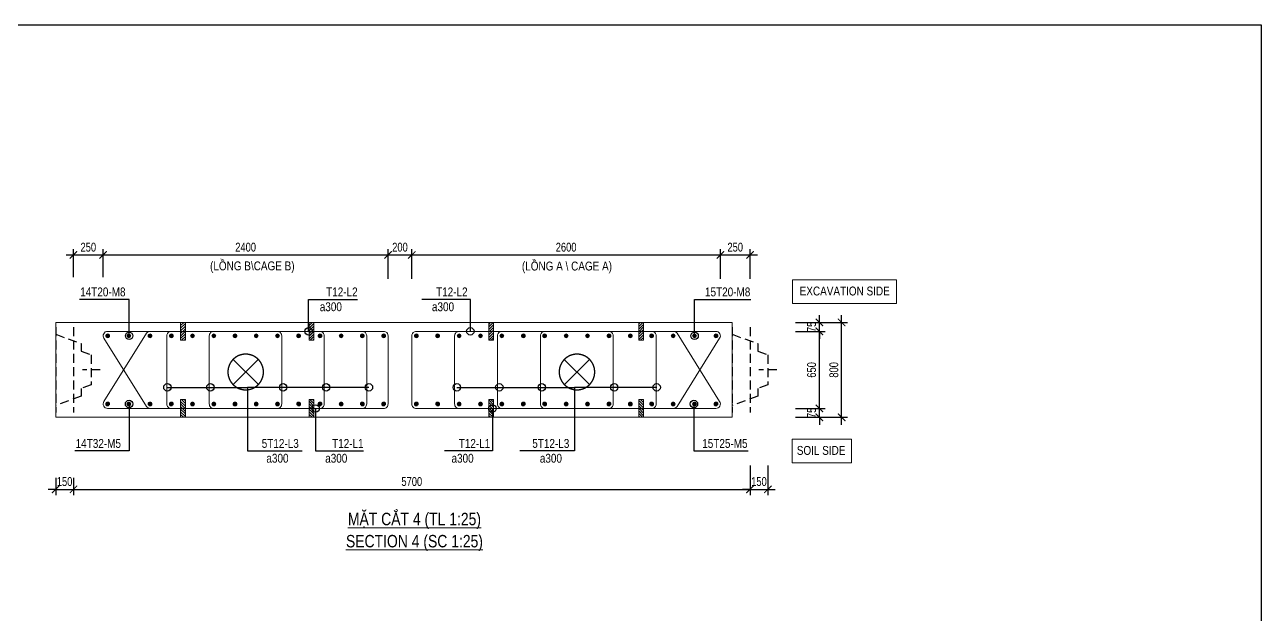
# Model space of a CAD drawing. Header units: millimetres. Extents: x 2746337 to 7547699, y -363432 to 15720.
# Drawn here: x 3696477 to 3738146, y -10759 to 9128 of the extents above; entities that cross this region are included whole.
import ezdxf
from ezdxf.enums import TextEntityAlignment as Align

# ---------------------------------------------------------------- set-up
doc = ezdxf.new("R2010")
doc.units = ezdxf.units.MM
doc.header["$LTSCALE"] = 1200
doc.header["$PDMODE"] = 3
doc.linetypes.add('CENTER', pattern=[2, 1.25, -0.25, 0.25, -0.25])
doc.linetypes.add('HIDDEN', pattern=[0.375, 0.25, -0.125])
for name, color, linetype, lineweight in [('5', 5, 'Continuous', 13), ('BOUND', 3, 'Continuous', 20), ('CWS', 8, 'HIDDEN', 9), ('ENOTE', 2, 'Continuous', 15), ('GRID', 74, 'CENTER', 15), ('K-THUOC', 1, 'Continuous', 18), ('LEADER', 8, 'Continuous', 9), ('MCT', 6, 'Continuous', 20), ('TEXTEN', 3, 'Continuous', 13), ('TEXTMA', 2, 'Continuous', 13), ('TEXTVN', 2, 'Continuous', 20), ('TIE', 4, 'Continuous', 13)]:
    doc.layers.add(name, color=color, linetype=linetype, lineweight=lineweight)
doc.layers.add('CDC.04.HIDDEN', color=8, linetype='HIDDEN')
doc.layers.add('MIE', color=5, linetype='HIDDEN')
doc.styles.add('DB_Arial', font='arial.ttf', dxfattribs={"width": 0.8})
doc.styles.add('SMTEXT', font='arial.ttf', dxfattribs={"width": 0.75})
doc.dimstyles.new('BSV25', dxfattribs={"dimtxt": 300, "dimasz": 250, "dimexe": 200, "dimexo": 0, "dimgap": 108, "dimtad": 1, "dimdec": 0, "dimlfac": 0.25, "dimdsep": 46, "dimtxsty": 'SMTEXT', "dimblk": 'ARCHTICK', "dimcen": 100, "dimdle": 250, "dimclrd": 256, "dimclre": 256, "dimclrt": 2, "dimadec": 0, "dimazin": 0, "dimtfac": 1, "dimtdec": 0, "dimtix": 1, "dimtmove": 2, "dimatfit": 3, "dimfxl": 800, "dimfxlon": 1, "dimtolj": 1, "dimtzin": 0, "dimarcsym": 0})

# ---------------------------------------------------------------- blocks, each defined once
blk = doc.blocks.new('cws800')
at = {"layer": 'CDC.04.HIDDEN'}
for p, q in [((-600, 1440), (-600, -1440)), ((0, 1440), (0, -1440))]:
    blk.add_line(p, q, dxfattribs=at)
for points in [[(0, 1200), (-860, 888), (-860, 627), (-1200, 507), (-1200, -507), (-860, -627), (-860, -888), (0, -1200)], [(-1500, 0), (-900, 0)]]:
    blk.add_lwpolyline(points, dxfattribs=at)
blk = doc.blocks.new('mct1')
at = {"lineweight": 9}
h = blk.add_hatch(color=256, dxfattribs=at)
h.dxf.hatch_style = 1
h.paths.add_polyline_path([(-16, 0, 1), (16, 0, 1)])
blk.add_circle((0, 0), 16, dxfattribs=at)
blk = doc.blocks.new('_ArchTick')
at = {"color": 0, "linetype": 'ByBlock', "const_width": 0.15}
blk.add_lwpolyline([(-0.5, -0.5), (0.5, 0.5)], dxfattribs=at)
blk = doc.blocks.new('*D2613')
at = {"layer": 'Defpoints', "color": 0, "transparency": 16777216}
for p in [(3720320, -915), (3724005, -915), (3720320, -4115)]:
    blk.add_point(p, dxfattribs=at)
at = {"layer": 'K-THUOC', "lineweight": -2, "transparency": 16777216}
for p, q in [((3724005, -4365), (3724005, -665)), ((3723205, -915), (3724205, -915)), ((3723205, -4115), (3724205, -4115))]:
    blk.add_line(p, q, dxfattribs=at)
at = {"layer": 'K-THUOC', "lineweight": -2, "transparency": 16777216, "xscale": 250, "yscale": 250, "zscale": 250}
for p, rotation in [((3724005, -915), 90), ((3724005, -4115), 270)]:
    blk.add_blockref('_ArchTick', p, dxfattribs=dict(at, rotation=rotation))
at = {"layer": 'K-THUOC', "color": 2, "transparency": 16777216, "insert": (3723744, -2515), "char_height": 300, "attachment_point": 5, "rotation": 90, "style": 'SMTEXT'}
blk.add_mtext('\\A1;800', dxfattribs=at)
blk = doc.blocks.new('*D2614')
at = {"layer": 'Defpoints', "color": 0, "transparency": 16777216}
for p in [(3720320, -3815), (3720320, -4115), (3723255, -3815)]:
    blk.add_point(p, dxfattribs=at)
at = {"layer": 'K-THUOC', "lineweight": -2, "transparency": 16777216}
for p, q in [((3723255, -3815), (3723255, -3565)), ((3722455, -3815), (3723455, -3815)), ((3722455, -4115), (3723455, -4115)), ((3723255, -4115), (3723255, -3815)), ((3723255, -4115), (3723255, -4365))]:
    blk.add_line(p, q, dxfattribs=at)
at = {"layer": 'K-THUOC', "lineweight": -2, "transparency": 16777216, "xscale": 250, "yscale": 250, "zscale": 250}
for p, rotation in [((3723255, -3815), 270), ((3723255, -4115), 90)]:
    blk.add_blockref('_ArchTick', p, dxfattribs=dict(at, rotation=rotation))
at = {"layer": 'K-THUOC', "color": 2, "transparency": 16777216, "insert": (3722994, -3965), "char_height": 300, "attachment_point": 5, "rotation": 90, "style": 'SMTEXT'}
blk.add_mtext('\\A1;75', dxfattribs=at)
blk = doc.blocks.new('*D2615')
at = {"layer": 'Defpoints', "color": 0, "transparency": 16777216}
for p in [(3720320, -1215), (3723255, -1215), (3720320, -3815)]:
    blk.add_point(p, dxfattribs=at)
at = {"layer": 'K-THUOC', "lineweight": -2, "transparency": 16777216}
for p, q in [((3722455, -1215), (3723455, -1215)), ((3723255, -4065), (3723255, -965)), ((3722455, -3815), (3723455, -3815))]:
    blk.add_line(p, q, dxfattribs=at)
at = {"layer": 'K-THUOC', "lineweight": -2, "transparency": 16777216, "xscale": 250, "yscale": 250, "zscale": 250}
for p, rotation in [((3723255, -1215), 90), ((3723255, -3815), 270)]:
    blk.add_blockref('_ArchTick', p, dxfattribs=dict(at, rotation=rotation))
at = {"layer": 'K-THUOC', "color": 2, "transparency": 16777216, "insert": (3722994, -2515), "char_height": 300, "attachment_point": 5, "rotation": 90, "style": 'SMTEXT'}
blk.add_mtext('\\A1;650', dxfattribs=at)
blk = doc.blocks.new('*D2616')
at = {"layer": 'Defpoints', "color": 0, "transparency": 16777216}
for p in [(3720320, -915), (3720320, -1215), (3723255, -915)]:
    blk.add_point(p, dxfattribs=at)
at = {"layer": 'K-THUOC', "lineweight": -2, "transparency": 16777216}
for p, q in [((3723255, -915), (3723255, -665)), ((3722455, -915), (3723455, -915)), ((3722455, -1215), (3723455, -1215)), ((3723255, -1215), (3723255, -915)), ((3723255, -1215), (3723255, -1465))]:
    blk.add_line(p, q, dxfattribs=at)
at = {"layer": 'K-THUOC', "lineweight": -2, "transparency": 16777216, "xscale": 250, "yscale": 250, "zscale": 250}
for p, rotation in [((3723255, -915), 270), ((3723255, -1215), 90)]:
    blk.add_blockref('_ArchTick', p, dxfattribs=dict(at, rotation=rotation))
at = {"layer": 'K-THUOC', "color": 2, "transparency": 16777216, "insert": (3722994, -1065), "char_height": 300, "attachment_point": 5, "rotation": 90, "style": 'SMTEXT'}
blk.add_mtext('\\A1;75', dxfattribs=at)
blk = doc.blocks.new('sp')
at = {"layer": '5', "lineweight": 20}
h = blk.add_hatch(dxfattribs=at)
h.set_pattern_fill('ANSI31', color=256, scale=500)
h.set_pattern_definition([(45, (0, 0), (-44.194, 44.194), [])])
h.paths.add_polyline_path([(80, 300), (-80, 300), (-80, -300), (80, -300)])
blk.add_lwpolyline([(-80, -300), (80, -300), (80, 300), (-80, 300)], close=True, dxfattribs=at)
blk = doc.blocks.new('tremie')
at = {"layer": 'MIE', "color": 74, "ltscale": 1000}
for p, q in [((424, -424), (-424, 424)), ((424, 424), (-424, -424))]:
    blk.add_line(p, q, dxfattribs=at)
at = {"layer": 'MIE', "ltscale": 500}
blk.add_circle((0, 0), 600, dxfattribs=at)
blk = doc.blocks.new('*D2617')
at = {"layer": 'Defpoints', "color": 0, "transparency": 16777216}
for p in [(3697520, -6160), (3698120, -6160), (3698120, -6544)]:
    blk.add_point(p, dxfattribs=at)
at = {"layer": 'K-THUOC', "lineweight": -2, "transparency": 16777216}
for p, q in [((3697520, -6160), (3697520, -6744)), ((3698120, -6160), (3698120, -6744)), ((3697520, -6544), (3697270, -6544)), ((3697520, -6544), (3698120, -6544)), ((3698120, -6544), (3698370, -6544))]:
    blk.add_line(p, q, dxfattribs=at)
at = {"layer": 'K-THUOC', "lineweight": -2, "transparency": 16777216, "xscale": 250, "yscale": 250, "zscale": 250}
blk.add_blockref('_ArchTick', (3697520, -6544), dxfattribs=at)
at = {"layer": 'K-THUOC', "lineweight": -2, "transparency": 16777216, "xscale": 250, "yscale": 250, "zscale": 250, "rotation": 180}
blk.add_blockref('_ArchTick', (3698120, -6544), dxfattribs=at)
at = {"layer": 'K-THUOC', "color": 2, "transparency": 16777216, "insert": (3697820, -6283), "char_height": 300, "attachment_point": 5, "style": 'SMTEXT'}
blk.add_mtext('\\A1;150', dxfattribs=at)
blk = doc.blocks.new('*D2618')
at = {"layer": 'Defpoints', "color": 0, "transparency": 16777216}
for p in [(3699120, 1362), (3698120, 612), (3699120, 612)]:
    blk.add_point(p, dxfattribs=at)
at = {"layer": 'K-THUOC', "lineweight": -2, "transparency": 16777216}
for p, q in [((3697870, 1362), (3699370, 1362)), ((3698120, 612), (3698120, 1562)), ((3699120, 612), (3699120, 1562))]:
    blk.add_line(p, q, dxfattribs=at)
at = {"layer": 'K-THUOC', "lineweight": -2, "transparency": 16777216, "xscale": 250, "yscale": 250, "zscale": 250, "rotation": 180}
blk.add_blockref('_ArchTick', (3698120, 1362), dxfattribs=at)
at = {"layer": 'K-THUOC', "lineweight": -2, "transparency": 16777216, "xscale": 250, "yscale": 250, "zscale": 250}
blk.add_blockref('_ArchTick', (3699120, 1362), dxfattribs=at)
at = {"layer": 'K-THUOC', "color": 2, "transparency": 16777216, "insert": (3698620, 1623), "char_height": 300, "attachment_point": 5, "style": 'SMTEXT'}
blk.add_mtext('\\A1;250', dxfattribs=at)
blk = doc.blocks.new('*D2619')
at = {"layer": 'Defpoints', "color": 0, "transparency": 16777216}
for p in [(3708722, 1362), (3699120, 612), (3708722, -1365)]:
    blk.add_point(p, dxfattribs=at)
at = {"layer": 'K-THUOC', "lineweight": -2, "transparency": 16777216}
for p, q in [((3698870, 1362), (3708972, 1362)), ((3699120, 612), (3699120, 1562)), ((3708722, 562), (3708722, 1562))]:
    blk.add_line(p, q, dxfattribs=at)
at = {"layer": 'K-THUOC', "lineweight": -2, "transparency": 16777216, "xscale": 250, "yscale": 250, "zscale": 250, "rotation": 180}
blk.add_blockref('_ArchTick', (3699120, 1362), dxfattribs=at)
at = {"layer": 'K-THUOC', "lineweight": -2, "transparency": 16777216, "xscale": 250, "yscale": 250, "zscale": 250}
blk.add_blockref('_ArchTick', (3708722, 1362), dxfattribs=at)
at = {"layer": 'K-THUOC', "color": 2, "transparency": 16777216, "insert": (3703921, 1623), "char_height": 300, "attachment_point": 5, "style": 'SMTEXT'}
blk.add_mtext('\\A1;2400', dxfattribs=at)
blk = doc.blocks.new('*D2620')
at = {"layer": 'Defpoints', "color": 0, "transparency": 16777216}
for p in [(3709522, 1362), (3708722, -1365), (3709522, -1365)]:
    blk.add_point(p, dxfattribs=at)
at = {"layer": 'K-THUOC', "lineweight": -2, "transparency": 16777216}
for p, q in [((3708472, 1362), (3709772, 1362)), ((3708722, 562), (3708722, 1562)), ((3709522, 562), (3709522, 1562))]:
    blk.add_line(p, q, dxfattribs=at)
at = {"layer": 'K-THUOC', "lineweight": -2, "transparency": 16777216, "xscale": 250, "yscale": 250, "zscale": 250, "rotation": 180}
blk.add_blockref('_ArchTick', (3708722, 1362), dxfattribs=at)
at = {"layer": 'K-THUOC', "lineweight": -2, "transparency": 16777216, "xscale": 250, "yscale": 250, "zscale": 250}
blk.add_blockref('_ArchTick', (3709522, 1362), dxfattribs=at)
at = {"layer": 'K-THUOC', "color": 2, "transparency": 16777216, "insert": (3709122, 1623), "char_height": 300, "attachment_point": 5, "style": 'SMTEXT'}
blk.add_mtext('\\A1;200', dxfattribs=at)
blk = doc.blocks.new('*D2621')
at = {"layer": 'Defpoints', "color": 0, "transparency": 16777216}
for p in [(3719920, 1362), (3709522, -1365), (3719920, -1365)]:
    blk.add_point(p, dxfattribs=at)
at = {"layer": 'K-THUOC', "lineweight": -2, "transparency": 16777216}
for p, q in [((3709272, 1362), (3720170, 1362)), ((3709522, 562), (3709522, 1562)), ((3719920, 562), (3719920, 1562))]:
    blk.add_line(p, q, dxfattribs=at)
at = {"layer": 'K-THUOC', "lineweight": -2, "transparency": 16777216, "xscale": 250, "yscale": 250, "zscale": 250, "rotation": 180}
blk.add_blockref('_ArchTick', (3709522, 1362), dxfattribs=at)
at = {"layer": 'K-THUOC', "lineweight": -2, "transparency": 16777216, "xscale": 250, "yscale": 250, "zscale": 250}
blk.add_blockref('_ArchTick', (3719920, 1362), dxfattribs=at)
at = {"layer": 'K-THUOC', "color": 2, "transparency": 16777216, "insert": (3714721, 1623), "char_height": 300, "attachment_point": 5, "style": 'SMTEXT'}
blk.add_mtext('\\A1;2600', dxfattribs=at)
blk = doc.blocks.new('*D2622')
at = {"layer": 'Defpoints', "color": 0, "transparency": 16777216}
for p in [(3720920, 1362), (3720920, -1075), (3719920, -1365)]:
    blk.add_point(p, dxfattribs=at)
at = {"layer": 'K-THUOC', "lineweight": -2, "transparency": 16777216}
for p, q in [((3719670, 1362), (3721170, 1362)), ((3719920, 562), (3719920, 1562)), ((3720920, 562), (3720920, 1562))]:
    blk.add_line(p, q, dxfattribs=at)
at = {"layer": 'K-THUOC', "lineweight": -2, "transparency": 16777216, "xscale": 250, "yscale": 250, "zscale": 250, "rotation": 180}
blk.add_blockref('_ArchTick', (3719920, 1362), dxfattribs=at)
at = {"layer": 'K-THUOC', "lineweight": -2, "transparency": 16777216, "xscale": 250, "yscale": 250, "zscale": 250}
blk.add_blockref('_ArchTick', (3720920, 1362), dxfattribs=at)
at = {"layer": 'K-THUOC', "color": 2, "transparency": 16777216, "insert": (3720420, 1623), "char_height": 300, "attachment_point": 5, "style": 'SMTEXT'}
blk.add_mtext('\\A1;250', dxfattribs=at)
blk = doc.blocks.new('*D2623')
at = {"layer": 'Defpoints', "color": 0, "transparency": 16777216}
for p in [(3720920, -3956), (3698120, -6160), (3720920, -6544)]:
    blk.add_point(p, dxfattribs=at)
at = {"layer": 'K-THUOC', "lineweight": -2, "transparency": 16777216}
for p, q in [((3720920, -5744), (3720920, -6744)), ((3698120, -6160), (3698120, -6744)), ((3697870, -6544), (3721170, -6544))]:
    blk.add_line(p, q, dxfattribs=at)
at = {"layer": 'K-THUOC', "lineweight": -2, "transparency": 16777216, "xscale": 250, "yscale": 250, "zscale": 250, "rotation": 180}
blk.add_blockref('_ArchTick', (3698120, -6544), dxfattribs=at)
at = {"layer": 'K-THUOC', "lineweight": -2, "transparency": 16777216, "xscale": 250, "yscale": 250, "zscale": 250}
blk.add_blockref('_ArchTick', (3720920, -6544), dxfattribs=at)
at = {"layer": 'K-THUOC', "color": 2, "transparency": 16777216, "insert": (3709520, -6283), "char_height": 300, "attachment_point": 5, "style": 'SMTEXT'}
blk.add_mtext('\\A1;5700', dxfattribs=at)
blk = doc.blocks.new('*D2624')
at = {"layer": 'Defpoints', "color": 0, "transparency": 16777216}
for p in [(3721520, -3022), (3720920, -3956), (3721520, -6544)]:
    blk.add_point(p, dxfattribs=at)
at = {"layer": 'K-THUOC', "lineweight": -2, "transparency": 16777216}
for p, q in [((3720920, -5744), (3720920, -6744)), ((3721520, -5744), (3721520, -6744)), ((3720920, -6544), (3720670, -6544)), ((3720920, -6544), (3721520, -6544)), ((3721520, -6544), (3721770, -6544))]:
    blk.add_line(p, q, dxfattribs=at)
at = {"layer": 'K-THUOC', "lineweight": -2, "transparency": 16777216, "xscale": 250, "yscale": 250, "zscale": 250}
blk.add_blockref('_ArchTick', (3720920, -6544), dxfattribs=at)
at = {"layer": 'K-THUOC', "lineweight": -2, "transparency": 16777216, "xscale": 250, "yscale": 250, "zscale": 250, "rotation": 180}
blk.add_blockref('_ArchTick', (3721520, -6544), dxfattribs=at)
at = {"layer": 'K-THUOC', "color": 2, "transparency": 16777216, "insert": (3721220, -6283), "char_height": 300, "attachment_point": 5, "style": 'SMTEXT'}
blk.add_mtext('\\A1;150', dxfattribs=at)

msp = doc.modelspace()

# ---------------------------------------------------------------- linework, layer by layer
msp.add_lwpolyline([(3576955, 9128.3), (3738146.4, 9128.3), (3738146.4, -68024), (3576955, -68024)], close=True)
at = {"layer": 'BOUND'}
msp.add_lwpolyline([(3720320.3, -915.3), (3697520.3, -915.3), (3697520.3, -4115.3), (3720320.3, -4115.3)], close=True, dxfattribs=at)
at = {"layer": 'ENOTE'}
for points in [[(3722352.3, 527.2), (3725852.3, 527.2), (3725852.3, -272.8), (3722352.3, -272.8)], [(3722341.7, -4849.3), (3724341.7, -4849.3), (3724341.7, -5649.3), (3722341.7, -5649.3)]]:
    msp.add_lwpolyline(points, close=True, dxfattribs=at)
at = {"layer": 'TIE'}
for points in [[(3700703.5, -3815.3, -0.2467092), (3700580, -3750.4), (3699146.7, -1450.4, -0.6042234), (3699270.3, -1215.3), (3708571.5, -1215.3, -0.4142136), (3708721.5, -1365.3), (3708721.5, -3665.3, -0.4142136), (3708571.5, -3815.3), (3699270.3, -3815.3, -0.6042234), (3699146.7, -3580.2), (3700580, -1280.2, -0.2467092), (3700703.5, -1215.3)], [(3701416.7, -3815.3, -0.4142136), (3701266.7, -3665.3), (3701266.7, -1365.3, -0.4142136), (3701416.7, -1215.3)], [(3702847.7, -3815.3, -0.4142136), (3702697.7, -3665.3), (3702697.7, -1365.3, -0.4142136), (3702847.7, -1215.3)], [(3704537.9, -3815.3), (3704987.9, -3815.3, 0.4142136), (3705137.9, -3665.3), (3705137.9, -1365.3, 0.4142136), (3704987.9, -1215.3), (3704537.9, -1215.3)], [(3705968.9, -3815.3), (3706418.9, -3815.3, 0.4142136), (3706568.9, -3665.3), (3706568.9, -1365.3, 0.4142136), (3706418.9, -1215.3), (3705968.9, -1215.3)], [(3707399.9, -3815.3), (3707849.9, -3815.3, 0.4142136), (3707999.9, -3665.3), (3707999.9, -1365.3, 0.4142136), (3707849.9, -1215.3), (3707399.9, -1215.3)], [(3718336.7, -1215.3, -0.2467092), (3718460.3, -1280.2), (3719893.8, -3580.2, -0.6042234), (3719770.3, -3815.3), (3709671.5, -3815.3, -0.4142136), (3709521.5, -3665.3), (3709521.5, -1365.3, -0.4142136), (3709671.5, -1215.3), (3719770.3, -1215.3, -0.6042234), (3719893.8, -1450.4), (3718460.3, -3750.4, -0.2467092), (3718336.7, -3815.3)], [(3711114.2, -3815.3, -0.4142136), (3710964.2, -3665.3), (3710964.2, -1365.3, -0.4142136), (3711114.2, -1215.3)], [(3712556.9, -3815.3, -0.4142136), (3712406.9, -3665.3), (3712406.9, -1365.3, -0.4142136), (3712556.9, -1215.3)], [(3714006.7, -3815.3, -0.4142136), (3713856.7, -3665.3), (3713856.7, -1365.3, -0.4142136), (3714006.7, -1215.3)], [(3715706.5, -3815.3), (3716156.5, -3815.3, 0.4142136), (3716306.5, -3665.3), (3716306.5, -1365.3, 0.4142136), (3716156.5, -1215.3), (3715706.5, -1215.3)], [(3717156.2, -3815.3), (3717606.2, -3815.3, 0.4142136), (3717756.2, -3665.3), (3717756.2, -1365.3, 0.4142136), (3717606.2, -1215.3), (3717156.2, -1215.3)]]:
    msp.add_lwpolyline(points, format="xyb", dxfattribs=at)

# ---------------------------------------------------------------- block references
at = {"layer": 'CWS', "xscale": -1}
for p in [(3697520.3, -2515.3), (3720320.3, -2515.3)]:
    msp.add_blockref('cws800', p, dxfattribs=at)
at = {"layer": 'ENOTE'}
for p in [(3701810.4, -1215.3), (3706138.1, -1215.3), (3712192.2, -1215.3), (3717247.6, -1215.3)]:
    msp.add_blockref('sp', p, dxfattribs=at)
at = {"layer": 'ENOTE', "xscale": -1, "rotation": 180}
for p in [(3701810.4, -3815.3), (3706138.1, -3815.3), (3712192.2, -3815.3), (3717247.6, -3815.3)]:
    msp.add_blockref('sp', p, dxfattribs=at)
at = {"layer": 'GRID', "xscale": -1, "rotation": 90.3275938441337}
for p in [(3703922.8, -2586.2), (3715086.4, -2586.2)]:
    msp.add_blockref('tremie', p, dxfattribs=at)
at = {"layer": 'MCT', "yscale": 4, "zscale": 4, "rotation": 180}
for p, xscale in [((3699270.3, -1365.3), -4), ((3699985.7, -1365.3), 4), ((3700701.2, -1365.3), 4), ((3701416.7, -1365.3), 4), ((3702132.2, -1365.3), 4), ((3702847.7, -1365.3), 4), ((3703563.2, -1365.3), 4), ((3704278.6, -1365.3), 4), ((3704994.1, -1365.3), 4), ((3705709.6, -1365.3), 4), ((3706425.1, -1365.3), 4), ((3707140.6, -1365.3), 4), ((3707856, -1365.3), 4), ((3708571.5, -1365.3), 4), ((3709671.5, -1365.3), 4), ((3710392.9, -1365.3), 4), ((3711114.2, -1365.3), 4), ((3711835.5, -1365.3), 4), ((3712556.9, -1365.3), 4), ((3713278.2, -1365.3), 4), ((3713999.6, -1365.3), 4), ((3714720.9, -1365.3), 4), ((3715442.2, -1365.3), 4), ((3716163.6, -1365.3), 4), ((3716884.9, -1365.3), 4), ((3717606.2, -1365.3), 4), ((3718327.6, -1365.3), 4), ((3719048.9, -1365.3), 4), ((3719770.3, -1365.3), 4), ((3699270.3, -3665.3), -4), ((3699985.7, -3665.3), 4), ((3700701.2, -3665.3), 4), ((3701416.7, -3665.3), 4), ((3702132.2, -3665.3), 4), ((3702847.7, -3665.3), 4), ((3703563.2, -3665.3), 4), ((3704278.6, -3665.3), 4), ((3704994.1, -3665.3), 4), ((3705709.6, -3665.3), 4), ((3706425.1, -3665.3), 4), ((3707140.6, -3665.3), 4), ((3707856, -3665.3), 4), ((3708571.5, -3665.3), 4), ((3709671.5, -3665.3), 4), ((3710392.9, -3665.3), 4), ((3711114.2, -3665.3), 4), ((3711835.5, -3665.3), 4), ((3712556.9, -3665.3), 4), ((3713278.2, -3665.3), 4), ((3713999.6, -3665.3), 4), ((3714720.9, -3665.3), 4), ((3715442.2, -3665.3), 4), ((3716163.6, -3665.3), 4), ((3716884.9, -3665.3), 4), ((3717606.2, -3665.3), 4), ((3718327.6, -3665.3), 4), ((3719048.9, -3665.3), 4), ((3719770.3, -3665.3), 4)]:
    msp.add_blockref('mct1', p, dxfattribs=dict(at, xscale=xscale))

# ---------------------------------------------------------------- texts
at = {"layer": 'TEXTEN', "style": 'DB_Arial', "width": 0.8}
for s, p in [('T12-L2', (3707695.3, -35.3)), ('T12-L2', (3711400.1, -35.3)), ('5T12-L3', (3705712.3, -5145.3)), ('T12-L1', (3707896.7, -5145.3)), ('T12-L1', (3712163.8, -5145.3)), ('5T12-L3', (3714829.6, -5145.3)), ('a300', (3705366.9, -5645.3)), ('a300', (3714580.8, -5645.3))]:
    msp.add_text(s, height=300, dxfattribs=at).set_placement(p, align=Align.RIGHT)
for p in [(3706419.7, -535.3), (3710200.1, -535.3), (3706602.2, -5645.3), (3710858.8, -5645.3)]:
    msp.add_text('a300', height=300, dxfattribs=at).set_placement(p)
at = {"layer": 'TEXTMA', "style": 'DB_Arial', "width": 0.8}
for s, p in [('14T20-M8', (3698345.9, -35.3)), ('15T20-M8', (3719401, -35.3)), ('14T32-M5', (3698192.5, -5145.3)), ('15T25-M5', (3719307.9, -5145.3))]:
    msp.add_text(s, height=300, dxfattribs=at).set_placement(p)
at = {"layer": 'TEXTVN', "style": 'DB_Arial', "width": 0.8}
for s, p in [('(LỒNG B\\CAGE B)', (3702721.8, 843.2)), ('(LỒNG A \\ CAGE A)', (3713231.4, 837.7))]:
    msp.add_text(s, height=300, rotation=360, dxfattribs=at).set_placement(p)
msp.add_text('EXCAVATION SIDE', height=300, dxfattribs=at).set_placement((3722591.5, -4.4))
msp.add_text('SOIL SIDE', height=300, dxfattribs=at).set_placement((3724133.8, -5381), align=Align.RIGHT)
for s, p in [('%%UMẶT CẮT 4 (TL 1:25)', (3709610.3, -7544)), ('%%USECTION 4 (SC 1:25)', (3709610.3, -8344))]:
    msp.add_text(s, height=420, rotation=360, dxfattribs=at).set_placement(p, align=Align.MIDDLE)

# ---------------------------------------------------------------- dimensions: what is measured, and where the dimension line sits
at = {"layer": 'K-THUOC'}
for base, p1, p2, picture, middle in [((3699120.3, 1361.9), (3698120.3, 611.9), (3699120.3, 611.9), '*D2618', (3698620.3, 1623.1)), ((3708721.5, 1361.9), (3699120.3, 611.9), (3708721.5, -1365.3), '*D2619', (3703920.9, 1623.1)), ((3709521.5, 1361.9), (3708721.5, -1365.3), (3709521.5, -1365.3), '*D2620', (3709121.5, 1623.1)), ((3719920.3, 1361.9), (3709521.5, -1365.3), (3719920.3, -1365.3), '*D2621', (3714720.9, 1623.1)), ((3720920.3, 1361.9), (3719920.3, -1365.3), (3720920.3, -1075.1), '*D2622', (3720420.3, 1623.1)), ((3721520.3, -6544), (3720920.3, -3955.5), (3721520.3, -3022.5), '*D2624', (3721220.3, -6282.8)), ((3720920.3, -6544), (3698120.3, -6160.2), (3720920.3, -3955.5), '*D2623', (3709520.3, -6282.8)), ((3698120.3, -6544), (3697520.3, -6160.2), (3698120.3, -6160.2), '*D2617', (3697820.3, -6282.8))]:
    dim = msp.add_linear_dim(base=base, p1=p1, p2=p2, dimstyle='BSV25', dxfattribs=at)
    dim.commit()
    dim.dimension.update_dxf_attribs({"geometry": picture, "text_midpoint": middle})
for base, p1, p2, picture, middle in [((3724004.7, -915.3), (3720320.3, -4115.3), (3720320.3, -915.3), '*D2613', (3723743.5, -2515.3)), ((3723254.7, -915.3), (3720320.3, -1215.3), (3720320.3, -915.3), '*D2616', (3722994.1, -1065.3)), ((3723254.7, -1215.3), (3720320.3, -3815.3), (3720320.3, -1215.3), '*D2615', (3722993.5, -2515.3)), ((3723254.7, -3815.3), (3720320.3, -4115.3), (3720320.3, -3815.3), '*D2614', (3722994.1, -3965.3))]:
    dim = msp.add_linear_dim(base=base, p1=p1, p2=p2, angle=90, dimstyle='BSV25', dxfattribs=at)
    dim.commit()
    dim.dimension.update_dxf_attribs({"geometry": picture, "text_midpoint": middle})

# ---------------------------------------------------------------- leaders
at = {"layer": 'LEADER'}
for points in [[(3699996.1, -1365.3), (3699996.1, -135.3), (3698327.2, -135.3)], [(3706043.8, -1215.3), (3706043.8, -135.3), (3707695.3, -135.3)], [(3711493.4, -1215.3), (3711493.4, -135.3), (3709862.6, -135.3)], [(3719050.8, -1365.3), (3719050.8, -135.3), (3720950.8, -135.3)], [(3701284.3, -3104.7), (3703979.5, -3104.7), (3703979.5, -5245.3), (3705822.9, -5245.3)], [(3702734.1, -3104.7), (3703979.5, -3104.7), (3703979.5, -5245.3), (3705822.9, -5245.3)], [(3706633.6, -3104.7), (3703979.5, -3104.7), (3703979.5, -5245.3), (3705822.9, -5245.3)], [(3705183.8, -3104.7), (3703979.5, -3104.7), (3703979.5, -5245.3), (3705822.9, -5245.3)], [(3708076.3, -3104.7), (3703979.5, -3104.7), (3703979.5, -5245.3), (3705822.9, -5245.3)], [(3711040.7, -3104.7), (3715008.2, -3104.7), (3715008.2, -5245.3), (3713164.8, -5245.3)], [(3712471.6, -3104.7), (3715008.2, -3104.7), (3715008.2, -5245.3), (3713164.8, -5245.3)], [(3713902.6, -3104.7), (3715008.2, -3104.7), (3715008.2, -5245.3), (3713164.8, -5245.3)], [(3717773.8, -3104.7), (3715008.2, -3104.7), (3715008.2, -5245.3), (3713164.8, -5245.3)], [(3716342.8, -3104.7), (3715008.2, -3104.7), (3715008.2, -5245.3), (3713164.8, -5245.3)], [(3699993.7, -3665.3), (3699993.7, -5245.3), (3698165.1, -5245.3)], [(3706279.4, -3815.3), (3706279.4, -5245.3), (3707896.7, -5245.3)], [(3712236.7, -3815.3), (3712236.7, -5245.3), (3710617.4, -5245.3)], [(3719027.8, -3665.3), (3719027.8, -5245.3), (3720859, -5245.3)]]:
    msp.add_leader(points, dimstyle='BSV25', override={"dimldrblk": 'Origin'}, dxfattribs=at)

doc.saveas('drawing.dxf')
